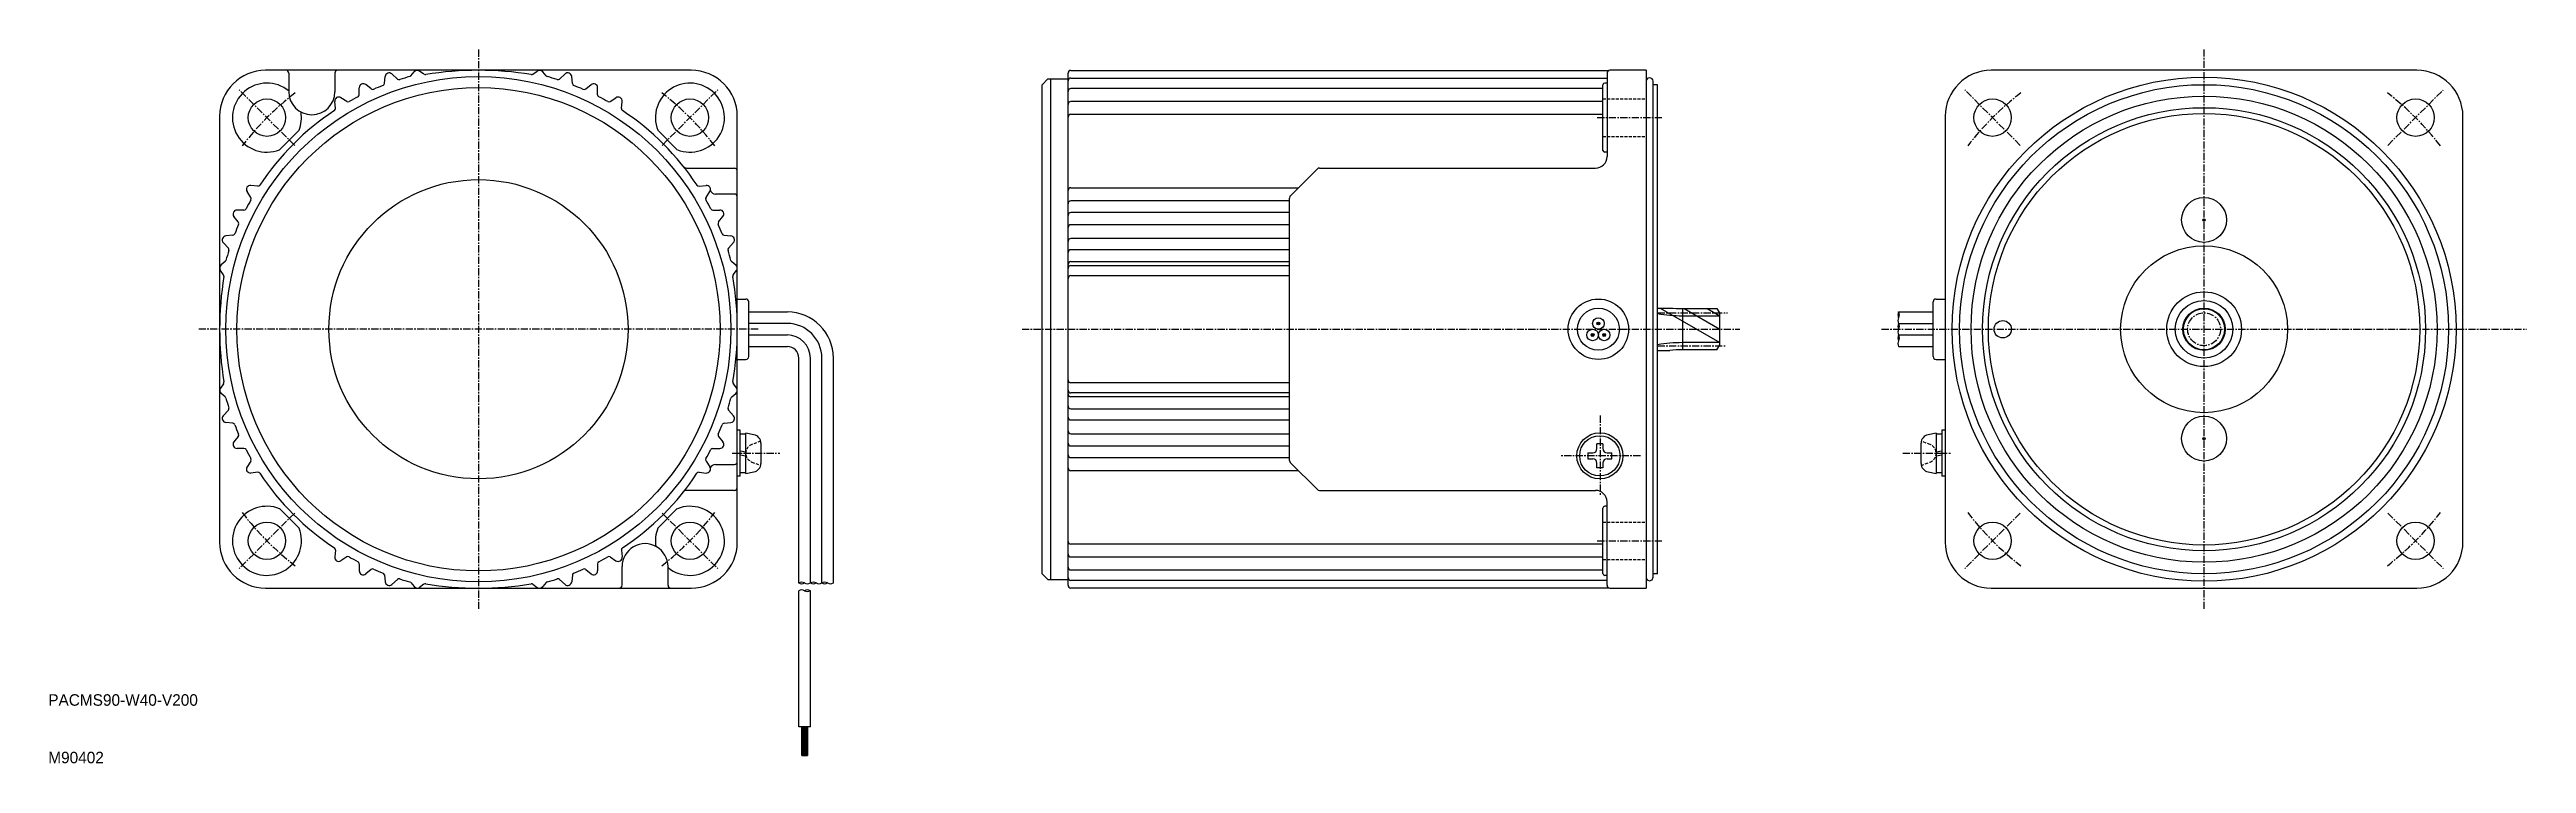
# Model space of a CAD drawing. Extents: x -116 to 315, y 162 to 286.
import ezdxf

# ---------------------------------------------------------------- set-up
doc = ezdxf.new("R2010")
doc.units = 0
doc.linetypes.add('CENTER', pattern=[2, 1.25, -0.25, 0.25, -0.25])
doc.linetypes.add('DASHED', pattern=[0.75, 0.5, -0.25])
doc.layers.get('0').update_dxf_attribs({"linetype": 'CONTINUOUS'})
doc.layers.add('CENTER', color=1, linetype='CENTER')

msp = doc.modelspace()

# ---------------------------------------------------------------- linework, layer by layer
at = {"color": 7, "linetype": 'CONTINUOUS'}
for p, q in [((-4.24, 282.73), (-78.24, 282.73)), ((-74.21, 282.23), (-74.21, 279)), ((-66.21, 282.23), (-66.21, 279)), ((-59.88, 279.48), (-60.82, 280.24)), ((-57.58, 280.43), (-57.46, 281.63)), ((-55.32, 281.21), (-56.3, 282.09)), ((-52.99, 281.76), (-52.41, 282.47)), ((-50.71, 282.05), (-51.47, 282.59)), ((-31.78, 282.05), (-31.02, 282.59)), ((-29.49, 281.76), (-30.07, 282.47)), ((-27.16, 281.21), (-26.19, 282.09)), ((-24.91, 280.43), (-25.02, 281.63)), ((-22.6, 279.48), (-21.67, 280.24)), ((57.76, 281.23), (56.76, 280.23)), ((56.76, 195.23), (56.76, 280.23)), ((57.76, 281.23), (61.26, 281.23)), ((58.26, 194.23), (58.26, 281.23)), ((61.26, 193.25), (61.26, 282.21)), ((61.76, 282.71), (155.32, 282.71)), ((61.76, 281.38), (154.96, 281.38)), ((154.26, 268.8), (154.26, 280.2)), ((154.96, 280.5), (154.56, 280.5)), ((154.96, 282.23), (154.96, 267.73)), ((161.76, 282.73), (155.46, 282.73)), ((161.76, 282.73), (161.76, 192.73)), ((162.96, 194.63), (162.96, 280.83)), ((163.76, 280.23), (162.96, 280.23)), ((163.76, 195.23), (163.76, 280.23)), ((295.76, 282.73), (221.76, 282.73)), ((-66.1, 276.1), (-66.23, 277.3)), ((-64.15, 277.3), (-65.15, 277.96)), ((-61.95, 278.49), (-61.96, 279.7)), ((-20.53, 278.49), (-20.52, 279.7)), ((-18.34, 277.3), (-17.33, 277.96)), ((-16.38, 276.1), (-16.25, 277.3)), ((154.26, 279.57), (61.76, 279.57)), ((154.26, 277.31), (61.76, 277.31)), ((-86.24, 274.73), (-86.24, 200.73)), ((-72.43, 272.31), (-75.82, 268.92)), ((-6.67, 268.92), (-10.06, 272.31)), ((3.76, 200.73), (3.76, 274.73)), ((61.76, 275.09), (154.26, 275.09)), ((213.76, 274.73), (213.76, 200.73)), ((303.76, 200.73), (303.76, 274.73)), ((154.96, 268.5), (154.56, 268.5)), ((-79.61, 262.59), (-80.81, 262.72)), ((-4.99, 265.73), (3.26, 265.73)), ((-2.87, 262.59), (-1.67, 262.72)), ((104.61, 265.59), (99.9, 260.88)), ((104.96, 265.73), (152.96, 265.73)), ((-82, 258.44), (-83.21, 258.45)), ((-80.81, 260.64), (-81.47, 261.64)), ((-1.67, 260.64), (-1.01, 261.64)), ((-0.48, 258.44), (0.72, 258.45)), ((3.26, 261.23), (-0.01, 261.23)), ((61.76, 262.32), (101.34, 262.32)), ((99.76, 260.04), (61.76, 260.04)), ((99.76, 214.94), (99.76, 260.53)), ((-83.94, 254.07), (-85.14, 253.95)), ((-82.99, 256.37), (-83.75, 257.31)), ((0.5, 256.37), (1.27, 257.31)), ((1.46, 254.07), (2.66, 253.95)), ((99.76, 258.02), (61.76, 258.02)), ((99.76, 255.9), (61.76, 255.9)), ((-84.72, 251.81), (-85.6, 252.79)), ((2.23, 251.81), (3.11, 252.79)), ((99.76, 253.5), (61.76, 253.5)), ((99.76, 251.55), (61.76, 251.55)), ((-85.56, 247.2), (-86.1, 247.96)), ((-85.27, 249.48), (-85.98, 248.9)), ((2.79, 249.48), (3.49, 248.9)), ((3.07, 247.2), (3.62, 247.96)), ((61.76, 249.48), (99.76, 249.48)), ((61.76, 248.81), (99.76, 248.81)), ((61.76, 247.05), (99.76, 247.05)), ((3.76, 242.98), (5.26, 242.98)), ((5.76, 232.98), (5.76, 242.48)), ((163.76, 241.41), (165.86, 241.41)), ((168.06, 241.31), (168.06, 234.16)), ((168.06, 241.31), (174.06, 241.31)), ((174.06, 241.31), (174.56, 240.44)), ((174.06, 241.31), (174.06, 241.31)), ((211.66, 232.98), (211.66, 242.48)), ((212.16, 242.98), (213.66, 242.98)), ((5.76, 240.73), (12.46, 240.73)), ((12.46, 238.73), (5.76, 238.73)), ((174.56, 235.03), (174.56, 240.44)), ((205.66, 240.73), (211.66, 240.73)), ((205.66, 238.73), (211.66, 238.73)), ((5.76, 236.73), (12.46, 236.73)), ((5.76, 234.73), (12.46, 234.73)), ((14.46, 193.63), (14.46, 232.73)), ((16.46, 193.63), (16.46, 232.73)), ((18.46, 193.63), (18.46, 232.73)), ((20.46, 193.63), (20.46, 232.73)), ((163.76, 234.06), (165.86, 234.06)), ((174.06, 234.16), (168.06, 234.16)), ((174.06, 234.16), (174.56, 235.03)), ((205.66, 236.73), (211.66, 236.73)), ((205.66, 234.73), (211.66, 234.73)), ((-85.56, 228.27), (-86.1, 227.51)), ((3.07, 228.27), (3.62, 227.51)), ((3.76, 232.48), (5.26, 232.48)), ((99.76, 228.41), (61.76, 228.41)), ((212.16, 232.48), (213.66, 232.48)), ((-85.27, 225.98), (-85.98, 226.56)), ((2.79, 225.98), (3.49, 226.56)), ((99.76, 226.65), (61.76, 226.65)), ((99.76, 225.98), (61.76, 225.98)), ((-84.72, 223.65), (-85.6, 222.68)), ((-83.94, 221.4), (-85.14, 221.51)), ((1.46, 221.4), (2.66, 221.51)), ((2.23, 223.65), (3.11, 222.68)), ((4.26, 220.17), (3.76, 220.17)), ((4.26, 212.17), (4.26, 220.17)), ((5.26, 212.67), (5.26, 219.67)), ((6.64, 219.4), (5.26, 219.67)), ((61.76, 223.91), (99.76, 223.91)), ((61.76, 221.96), (99.76, 221.96)), ((212.16, 219.67), (210.77, 219.4)), ((212.16, 219.67), (212.16, 212.67)), ((213.66, 220.17), (213.16, 220.17)), ((213.16, 220.17), (213.16, 212.17)), ((-82.99, 219.09), (-83.75, 218.16)), ((-82, 217.02), (-83.21, 217.01)), ((-0.48, 217.02), (0.72, 217.01)), ((0.5, 219.09), (1.27, 218.16)), ((4.26, 219.55), (5.26, 219.55)), ((4.26, 215.71), (4.26, 219.49)), ((4.26, 216.62), (5.26, 216.43)), ((4.26, 215.91), (5.26, 215.72)), ((7.86, 217.93), (7.86, 214.41)), ((61.76, 219.57), (99.76, 219.57)), ((61.76, 217.44), (99.76, 217.44)), ((61.76, 215.42), (99.76, 215.42)), ((151.62, 216.23), (151.62, 215.23)), ((151.62, 216.23), (152.47, 216.23)), ((153.22, 216.98), (153.22, 217.83)), ((154.22, 217.83), (153.22, 217.83)), ((154.22, 217.83), (154.22, 216.98)), ((154.97, 216.23), (155.82, 216.23)), ((155.82, 215.23), (155.82, 216.23)), ((209.56, 214.41), (209.56, 217.93)), ((212.16, 219.55), (213.16, 219.55)), ((212.16, 216.43), (213.16, 216.62)), ((212.16, 215.72), (213.16, 215.91)), ((213.16, 219.49), (213.16, 215.71)), ((-80.81, 214.83), (-81.47, 213.82)), ((-79.61, 212.87), (-80.81, 212.74)), ((-2.87, 212.87), (-1.67, 212.74)), ((-1.67, 214.83), (-1.01, 213.82)), ((-0.01, 214.23), (3.26, 214.23)), ((4.26, 212.17), (3.76, 212.17)), ((5.26, 212.8), (4.26, 212.8)), ((5.26, 212.67), (6.64, 212.94)), ((101.34, 213.15), (61.76, 213.15)), ((99.9, 214.59), (104.61, 209.88)), ((151.62, 215.23), (152.47, 215.23)), ((153.22, 213.63), (153.22, 214.48)), ((154.22, 213.63), (153.22, 213.63)), ((154.22, 214.48), (154.22, 213.63)), ((154.97, 215.23), (155.82, 215.23)), ((210.77, 212.94), (212.16, 212.67)), ((213.16, 212.8), (212.16, 212.8)), ((213.66, 212.17), (213.16, 212.17)), ((3.26, 209.73), (-4.99, 209.73)), ((104.96, 209.73), (152.96, 209.73)), ((154.96, 206.96), (154.56, 206.96)), ((154.96, 193.23), (154.96, 207.73)), ((-72.43, 203.16), (-75.82, 206.55)), ((-10.06, 203.16), (-6.67, 206.55)), ((154.26, 195.26), (154.26, 206.66)), ((-66.1, 199.36), (-66.23, 198.16)), ((-64.15, 198.16), (-65.15, 197.5)), ((-18.34, 198.16), (-17.33, 197.5)), ((-16.38, 199.36), (-16.25, 198.16)), ((154.26, 200.37), (61.76, 200.37)), ((61.76, 198.15), (154.26, 198.15)), ((-61.95, 196.97), (-61.96, 195.77)), ((-59.88, 195.99), (-60.82, 195.22)), ((-57.58, 195.03), (-57.46, 193.83)), ((-55.32, 194.26), (-56.3, 193.38)), ((-27.16, 194.26), (-26.19, 193.38)), ((-24.91, 195.03), (-25.02, 193.83)), ((-22.6, 195.99), (-21.67, 195.22)), ((-20.53, 196.97), (-20.52, 195.77)), ((-16.28, 193.23), (-16.28, 196.47)), ((-8.28, 193.23), (-8.28, 196.46)), ((56.76, 195.23), (57.76, 194.23)), ((57.76, 194.23), (61.26, 194.23)), ((61.76, 195.9), (154.26, 195.9)), ((154.96, 194.09), (61.76, 194.09)), ((154.96, 194.96), (154.56, 194.96)), ((163.76, 195.23), (162.96, 195.23)), ((-78.24, 192.73), (-4.24, 192.73)), ((-52.99, 193.7), (-52.41, 193)), ((-50.71, 193.42), (-51.47, 192.87)), ((-31.78, 193.42), (-31.02, 192.87)), ((-29.49, 193.7), (-30.07, 193)), ((14.46, 168.63), (14.46, 192.29)), ((16.46, 168.63), (16.46, 192.29)), ((155.32, 192.75), (61.76, 192.75)), ((155.46, 192.73), (161.76, 192.73)), ((221.76, 192.73), (295.76, 192.73)), ((16.46, 168.63), (14.46, 168.63)), ((14.96, 163.63), (14.96, 168.63)), ((14.96, 168.54), (15.05, 168.63)), ((14.96, 168.4), (15.19, 168.63)), ((14.96, 168.26), (15.33, 168.63)), ((14.96, 168.12), (15.47, 168.63)), ((14.96, 167.98), (15.61, 168.63)), ((14.96, 167.84), (15.75, 168.63)), ((14.96, 167.69), (15.9, 168.63)), ((14.96, 167.55), (15.96, 168.55)), ((14.96, 167.41), (15.96, 168.41)), ((14.96, 167.27), (15.96, 168.27)), ((14.96, 167.13), (15.96, 168.13)), ((14.96, 166.99), (15.96, 167.99)), ((15.96, 168.63), (15.96, 163.63)), ((14.96, 166.85), (15.96, 167.85)), ((14.96, 166.7), (15.96, 167.7)), ((14.96, 166.56), (15.96, 167.56)), ((14.96, 166.42), (15.96, 167.42)), ((14.96, 166.28), (15.96, 167.28)), ((14.96, 166.14), (15.96, 167.14)), ((14.96, 166), (15.96, 167)), ((14.96, 165.86), (15.96, 166.86)), ((14.96, 165.71), (15.96, 166.71)), ((14.96, 165.57), (15.96, 166.57)), ((14.96, 165.43), (15.96, 166.43)), ((14.96, 165.29), (15.96, 166.29)), ((14.96, 165.15), (15.96, 166.15)), ((14.96, 165.01), (15.96, 166.01)), ((14.96, 164.87), (15.96, 165.87)), ((14.96, 164.72), (15.96, 165.72)), ((14.96, 164.58), (15.96, 165.58)), ((14.96, 164.44), (15.96, 165.44)), ((14.96, 164.3), (15.96, 165.3)), ((14.96, 164.16), (15.96, 165.16)), ((14.96, 164.02), (15.96, 165.02)), ((14.96, 163.88), (15.96, 164.88)), ((14.96, 163.73), (15.96, 164.73)), ((15, 163.63), (15.96, 164.59)), ((15.14, 163.63), (15.96, 164.45)), ((15.28, 163.63), (15.96, 164.31)), ((15.42, 163.63), (15.96, 164.17)), ((15.56, 163.63), (15.96, 164.03)), ((15.7, 163.63), (15.96, 163.89)), ((15.85, 163.63), (15.96, 163.74)), ((14.96, 163.63), (15.96, 163.63))]:
    msp.add_line(p, q, dxfattribs=at)
at = {"color": 3, "linetype": 'DASHED'}
for p, q in [((154.26, 277.75), (161.76, 277.75)), ((154.26, 271.25), (161.76, 271.25)), ((7.82, 218.27), (6.29, 217.69)), ((211.12, 217.69), (209.6, 218.27)), ((6.29, 214.65), (7.82, 214.07)), ((209.6, 214.07), (211.12, 214.65)), ((154.26, 204.21), (161.76, 204.21)), ((154.26, 197.71), (161.76, 197.71))]:
    msp.add_line(p, q, dxfattribs=at)
at = {"color": 3, "linetype": 'CONTINUOUS'}
for p, q in [((164.19, 241.41), (174.56, 235.42)), ((168.37, 241.31), (174.56, 237.73)), ((172.37, 241.31), (174.56, 240.04)), ((168.06, 240.07), (174.56, 240.07)), ((174.56, 235.4), (168.06, 235.4))]:
    msp.add_line(p, q, dxfattribs=at)
at = {"color": 7, "linetype": 'CONTINUOUS'}
for centre, radius in [((-41.24, 237.73), 43.9), ((258.76, 237.73), 43.8), ((258.76, 237.73), 42.5), ((-41.24, 237.73), 42), ((-78.01, 274.5), 3.25), ((-4.47, 274.5), 3.25), ((258.76, 237.73), 40.5), ((221.99, 274.5), 3.25), ((258.76, 237.73), 38.5), ((295.53, 274.5), 3.25), ((258.76, 237.73), 37.5), ((-41.24, 237.73), 26), ((258.76, 256.73), 3.9), ((258.76, 256.73), 0.2), ((258.76, 237.73), 14.5), ((153.46, 237.73), 5.25), ((153.46, 237.73), 3.65), ((258.76, 237.73), 6.5), ((258.76, 237.73), 5), ((258.76, 237.73), 3.68), ((258.76, 237.73), 3.57), ((152.46, 236.73), 1), ((152.46, 236.73), 0.25), ((152.46, 236.73), 0.2), ((152.46, 236.73), 0.15), ((153.46, 238.73), 1), ((153.46, 238.73), 0.25), ((153.46, 238.73), 0.2), ((153.46, 238.73), 0.15), ((153.46, 238.73), 0.1), ((154.46, 236.73), 1), ((154.46, 236.73), 0.25), ((154.46, 236.73), 0.2), ((154.46, 236.73), 0.15), ((223.76, 237.73), 1.5), ((152.46, 236.73), 0.1), ((154.46, 236.73), 0.1), ((153.72, 215.73), 4), ((258.76, 218.73), 3.9), ((153.72, 215.73), 3.5), ((258.76, 218.73), 0.2), ((-78.01, 200.96), 3.25), ((-4.47, 200.96), 3.25), ((221.99, 200.96), 3.25), ((295.53, 200.96), 3.25)]:
    msp.add_circle(centre, radius, dxfattribs=at)
for centre, radius, start, end in [((-78.24, 274.73), 8, 90, 180), ((-78.01, 274.5), 6, 50.6551, 291.4463), ((-74.71, 282.23), 0.5, 0, 90), ((-65.71, 282.23), 0.5, 90, 180), ((-61.26, 279.7), 0.7, 50.6231, 180.3765), ((-41.24, 237.73), 45.5, 111.3827, 113.6179), ((-57.98, 280.47), 0.4, 291.3892, 354.3906), ((-56.76, 281.57), 0.7, 48.0225, 174.3839), ((-55.05, 281.51), 0.4, 228.0202, 287.5198), ((-41.24, 237.73), 45.5, 105.2341, 107.5113), ((-53.3, 282.02), 0.4, 285.235, 320.4072), ((-51.87, 282.02), 0.7, 54.448, 140.4082), ((-50.47, 282.37), 0.4, 234.4507, 279.4246), ((-41.24, 226.73), 56, 90.0003, 99.4221), ((-41.24, 226.73), 56, 80.5777, 89.9995), ((-32.01, 282.37), 0.4, 260.5754, 305.546), ((-30.61, 282.02), 0.7, 39.6033, 125.5472), ((-29.18, 282.02), 0.4, 219.5928, 254.765), ((-41.24, 237.73), 45.5, 72.4887, 74.7658), ((-27.43, 281.51), 0.4, 252.4845, 311.9798), ((-25.72, 281.57), 0.7, 5.6243, 131.9775), ((-24.51, 280.47), 0.4, 185.5951, 248.6056), ((-41.24, 237.73), 45.5, 66.3821, 68.6172), ((-21.22, 279.7), 0.7, 359.6153, 129.3769), ((-4.47, 274.5), 6, 248.5579, 201.4421), ((-4.24, 274.73), 8, 0, 90), ((61.76, 282.21), 0.5, 90, 180), ((61.76, 280.88), 0.5, 90, 179.9885), ((154.56, 280.2), 0.3, 90, 180), ((155.46, 282.23), 0.5, 90, 180), ((162.36, 280.83), 0.6, 0, 180), ((221.76, 274.73), 8, 90, 180), ((295.76, 274.73), 8, 0, 90), ((-41.24, 237.73), 45.5, 123.3816, 146.6222), ((-70.21, 279), 4, 180, 359.9986), ((-66.5, 276.06), 0.4, 303.382, 6.3806), ((-65.54, 277.38), 0.7, 56.6141, 186.3818), ((-63.93, 277.64), 0.4, 236.6158, 299.6152), ((-41.24, 237.73), 45.5, 117.3827, 119.6182), ((-62.35, 278.49), 0.4, 297.4043, 0.4011), ((-59.63, 279.79), 0.4, 230.6199, 293.6236), ((-22.85, 279.79), 0.4, 246.3895, 309.4003), ((-20.13, 278.49), 0.4, 179.5989, 242.6023), ((-41.24, 237.73), 45.5, 60.3818, 62.6172), ((-18.56, 277.64), 0.4, 240.3653, 303.3842), ((-16.95, 277.38), 0.7, 353.6191, 123.3745), ((-15.99, 276.06), 0.4, 173.6194, 236.6178), ((-41.24, 237.73), 45.5, 33.3785, 56.6178), ((61.76, 279.07), 0.5, 90, 180), ((61.76, 276.81), 0.5, 90, 180), ((-78.01, 274.5), 6, 338.5554, 9.2873), ((61.76, 274.59), 0.5, 90.0115, 180), ((152.96, 267.73), 2, 270, 0), ((154.56, 268.8), 0.3, 180, 270), ((-80.89, 262.03), 0.7, 83.6182, 213.3859), ((-79.57, 262.99), 0.4, 263.6124, 326.6039), ((-4.99, 266.73), 1, 218.5775, 269.9943), ((-2.92, 262.99), 0.4, 213.392, 276.4019), ((-1.59, 262.03), 0.7, 326.6141, 96.3818), ((3.26, 265.23), 0.5, 0, 90), ((104.96, 265.23), 0.5, 90, 135), ((-83.21, 257.75), 0.7, 89.6235, 219.3769), ((-82, 258.84), 0.4, 269.5989, 332.5957), ((-41.24, 237.73), 45.5, 150.3823, 152.6176), ((-81.14, 260.42), 0.4, 330.3777, 33.3842), ((-1.34, 260.42), 0.4, 146.6158, 209.6223), ((-41.24, 237.73), 45.5, 27.3823, 29.6175), ((-0.01, 262.23), 1, 203.6148, 270), ((-0.48, 258.84), 0.4, 207.3977, 270.4011), ((0.73, 257.75), 0.7, 320.6231, 90.3847), ((3.26, 260.73), 0.5, 0, 90), ((61.76, 261.82), 0.5, 90, 180), ((61.76, 259.54), 0.5, 90, 180), ((100.26, 260.53), 0.5, 135, 180), ((-83.98, 254.47), 0.4, 275.5951, 338.6056), ((-41.24, 237.73), 45.5, 156.3825, 158.6176), ((-83.3, 256.12), 0.4, 336.3895, 39.3912), ((0.81, 256.12), 0.4, 140.6108, 203.6236), ((-41.24, 237.73), 45.5, 21.3822, 23.6173), ((1.5, 254.47), 0.4, 201.3892, 264.3906), ((61.76, 257.52), 0.5, 90, 180), ((61.76, 255.4), 0.5, 90, 180), ((-85.08, 253.25), 0.7, 95.6161, 221.983), ((-41.24, 237.73), 45.5, 162.4891, 164.7664), ((-85.02, 251.54), 0.4, 342.4982, 41.9904), ((2.53, 251.54), 0.4, 138.0096, 197.5062), ((-41.24, 237.73), 45.5, 15.2335, 17.5108), ((2.59, 253.25), 0.7, 318.0225, 84.3839), ((61.76, 253), 0.5, 90, 180), ((61.76, 251.05), 0.5, 90, 180), ((-30.24, 237.73), 56, 170.5782, 180), ((-85.53, 248.36), 0.7, 129.5981, 215.552), ((-85.88, 246.96), 0.4, 350.5754, 35.546), ((-85.53, 249.79), 0.4, 309.5947, 344.7687), ((3.05, 249.79), 0.4, 195.235, 230.4163), ((3.4, 246.96), 0.4, 144.454, 189.4246), ((-52.24, 237.73), 56, 359.9999, 9.4217), ((3.05, 248.36), 0.7, 324.4528, 50.4019), ((61.76, 248.98), 0.5, 90, 180), ((61.76, 248.31), 0.5, 90, 180), ((61.76, 246.55), 0.5, 90, 180), ((5.26, 242.48), 0.5, 0, 90), ((168.06, 265.07), 23.76, 264.6894, 270), ((212.16, 242.48), 0.5, 90, 180), ((-30.24, 237.73), 56, 180, 189.4218), ((-52.24, 237.73), 56, 350.5783, 0.0001), ((12.46, 232.73), 8, 0, 90), ((12.46, 232.73), 6, 0, 90), ((206.52, 240.23), 1, 150, 210), ((206.52, 239.23), 1, 150, 210), ((206.52, 238.23), 1, 150, 210), ((206.52, 237.23), 1, 150, 210), ((204.79, 240.23), 1, 330, 30), ((204.79, 238.23), 1, 330, 30), ((5.26, 232.98), 0.5, 270, 0), ((12.46, 232.73), 4, 0, 90), ((12.46, 232.73), 2, 0, 90), ((168.06, 210.4), 23.76, 90, 95.3106), ((206.52, 236.23), 1, 150, 210), ((206.52, 235.23), 1, 150, 210), ((204.79, 236.23), 1, 330, 30), ((212.16, 232.98), 0.5, 180, 270), ((-85.88, 228.5), 0.4, 324.4423, 9.4105), ((3.4, 228.5), 0.4, 170.5895, 215.5577), ((61.76, 228.91), 0.5, 180, 270), ((-85.53, 227.1), 0.7, 144.448, 230.4019), ((-85.53, 225.67), 0.4, 15.2313, 50.3962), ((-41.24, 237.73), 45.5, 195.2337, 197.5108), ((-85.02, 223.92), 0.4, 318.0096, 17.5155), ((2.53, 223.92), 0.4, 162.4802, 221.9904), ((-41.24, 237.73), 45.5, 342.4892, 344.7665), ((3.05, 225.67), 0.4, 129.5837, 164.7512), ((3.05, 227.1), 0.7, 309.5981, 35.5472), ((61.76, 227.15), 0.5, 180, 270), ((61.76, 226.48), 0.5, 180, 270), ((61.76, 224.41), 0.5, 180, 270), ((-85.08, 222.21), 0.7, 138.017, 264.3847), ((-83.98, 221), 0.4, 21.3944, 84.4049), ((-41.24, 237.73), 45.5, 201.3823, 203.6175), ((-41.24, 237.73), 45.5, 336.3826, 338.6177), ((1.5, 221), 0.4, 95.6094, 158.6108), ((2.59, 222.21), 0.7, 275.6161, 41.9775), ((61.76, 222.46), 0.5, 180, 270), ((61.76, 220.07), 0.5, 180, 270), ((-83.21, 217.71), 0.7, 140.6231, 270.3765), ((-83.3, 219.34), 0.4, 320.6199, 23.6236), ((-82, 216.62), 0.4, 27.3916, 90.4011), ((-41.24, 237.73), 45.5, 207.3823, 209.6176), ((-41.24, 237.73), 45.5, 330.3824, 332.6177), ((-0.48, 216.62), 0.4, 89.5989, 152.6023), ((0.81, 219.34), 0.4, 156.3895, 219.4003), ((0.73, 217.71), 0.7, 269.6153, 39.3769), ((6.36, 217.93), 1.5, 0, 79.1137), ((61.76, 217.94), 0.5, 180, 270), ((61.76, 215.92), 0.5, 180, 270), ((152.47, 216.98), 0.75, 270, 0), ((154.97, 216.98), 0.75, 180, 270), ((211.06, 217.93), 1.5, 100.8863, 180), ((-80.89, 213.44), 0.7, 146.621, 276.3809), ((-81.14, 215.05), 0.4, 326.6158, 29.6223), ((-79.57, 212.48), 0.4, 33.3842, 96.3876), ((-41.24, 237.73), 45.5, 213.3808, 236.618), ((-41.24, 237.73), 45.5, 303.3822, 326.6209), ((-2.92, 212.48), 0.4, 83.5981, 146.596), ((-1.34, 215.05), 0.4, 150.3777, 213.3842), ((-1.59, 213.44), 0.7, 263.6182, 33.3859), ((-0.01, 213.23), 1, 90, 156.3846), ((3.26, 214.73), 0.5, 270, 0), ((6.36, 214.41), 1.5, 280.8867, 0), ((61.76, 213.65), 0.5, 180, 270), ((100.26, 214.94), 0.5, 180, 225), ((152.47, 214.48), 0.75, 0, 90), ((154.97, 214.48), 0.75, 90, 180), ((211.06, 214.41), 1.5, 180, 259.1133), ((-78.01, 200.96), 6, 68.5554, 21.4446), ((-4.47, 200.96), 6, 230.6545, 111.4396), ((-4.99, 208.73), 1, 90.0057, 141.4225), ((3.26, 210.23), 0.5, 270, 0), ((104.96, 210.23), 0.5, 225, 270), ((152.96, 207.73), 2, 0, 90), ((154.56, 206.66), 0.3, 90, 180), ((-4.47, 200.96), 6, 158.5587, 189.2863), ((-78.24, 200.73), 8, 180, 270), ((-66.5, 199.4), 0.4, 0, 56.618), ((-65.54, 198.08), 0.7, 173.6101, 303.3859), ((-66.5, 199.4), 0.4, 353.6189, 0), ((-63.93, 197.83), 0.4, 60.3777, 123.3842), ((-41.24, 237.73), 45.5, 240.382, 242.6173), ((-41.24, 237.73), 45.5, 297.3828, 299.6182), ((-18.56, 197.83), 0.4, 56.6158, 119.6277), ((-16.95, 198.08), 0.7, 236.621, 6.3809), ((-15.99, 199.4), 0.4, 123.3822, 186.3806), ((-12.28, 196.47), 4, 359.9986, 180), ((-4.24, 200.73), 8, 270, 0), ((61.76, 200.87), 0.5, 180, 269.9885), ((61.76, 198.65), 0.5, 180, 270), ((221.76, 200.73), 8, 180, 270), ((295.76, 200.73), 8, 270, 0), ((-62.35, 196.97), 0.4, 359.5989, 62.5957), ((-61.26, 195.76), 0.7, 179.6153, 309.3769), ((-59.63, 195.68), 0.4, 66.3706, 129.3892), ((-41.24, 237.73), 45.5, 246.3822, 248.6173), ((-57.98, 194.99), 0.4, 5.5951, 68.6056), ((-56.76, 193.9), 0.7, 185.6161, 311.983), ((-55.05, 193.96), 0.4, 72.4845, 131.9798), ((-41.24, 237.73), 45.5, 252.4887, 254.766), ((-53.3, 193.44), 0.4, 39.5928, 74.765), ((-29.18, 193.44), 0.4, 105.2313, 140.3962), ((-41.24, 237.73), 45.5, 285.2342, 287.5113), ((-27.43, 193.96), 0.4, 48.0298, 107.5155), ((-25.72, 193.9), 0.7, 228.0225, 354.3839), ((-24.51, 194.99), 0.4, 111.3892, 174.3906), ((-41.24, 237.73), 45.5, 291.3828, 293.6179), ((-22.85, 195.68), 0.4, 50.6088, 113.6105), ((-21.22, 195.76), 0.7, 230.6179, 0.3847), ((-20.13, 196.97), 0.4, 117.4043, 180.4011), ((61.76, 196.4), 0.5, 180, 270), ((61.76, 194.59), 0.5, 180.0115, 270), ((154.56, 195.26), 0.3, 180, 270), ((162.36, 194.63), 0.6, 179.9905, 0), ((-51.87, 193.44), 0.7, 219.5981, 305.5472), ((-50.47, 193.09), 0.4, 80.5754, 125.5577), ((-41.24, 248.73), 56, 260.5779, 269.9997), ((-41.24, 248.73), 56, 270.0004, 279.4222), ((-32.01, 193.09), 0.4, 54.454, 99.4246), ((-30.61, 193.44), 0.7, 234.448, 320.3967), ((-16.78, 193.23), 0.5, 270, 0), ((-7.78, 193.23), 0.5, 180, 270), ((14.96, 192.77), 1, 60, 120), ((14.96, 194.5), 1, 240, 300), ((14.96, 191.43), 1, 60, 120), ((15.96, 194.5), 1, 240, 300), ((15.96, 191.43), 1, 60, 120), ((15.96, 193.16), 1, 240, 300), ((16.96, 192.77), 1, 60, 120), ((16.96, 194.5), 1, 240, 300), ((17.96, 194.5), 1, 240, 300), ((18.96, 192.77), 1, 60, 120), ((18.96, 194.5), 1, 240, 300), ((19.96, 194.5), 1, 240, 300), ((61.76, 193.25), 0.5, 180, 270), ((155.46, 193.23), 0.5, 180, 270)]:
    msp.add_arc(centre, radius, start, end, dxfattribs=at)
at = {"color": 3, "linetype": 'CONTINUOUS'}
for centre, start, end in [((168.06, 265.07), 260.0959, 270), ((168.06, 210.4), 90, 99.9041)]:
    msp.add_arc(centre, 25, start, end, dxfattribs=at)
at = {"color": 3, "linetype": 'DASHED'}
for centre, start, end in [((6.87, 216.17), 110.8396, 249.1588), ((210.55, 216.17), 290.8412, 69.1604)]:
    msp.add_arc(centre, 1.63, start, end, dxfattribs=at)
at = {"layer": 'CENTER', "color": 1, "linetype": 'CENTER'}
for p, q in [((-41.24, 286.33), (-41.24, 189.13)), ((258.76, 189.13), (258.76, 286.33)), ((-73.19, 269.68), (-82.84, 279.33)), ((-9.3, 269.68), (0.35, 279.33)), ((226.81, 269.68), (217.16, 279.33)), ((290.7, 269.68), (300.35, 279.33)), ((153.26, 274.5), (164.76, 274.5)), ((7.36, 237.73), (-89.84, 237.73)), ((53.26, 237.73), (178.06, 237.73)), ((163.76, 240.59), (175.89, 240.59)), ((202.71, 237.73), (314.81, 237.73)), ((163.76, 234.87), (175.66, 234.87)), ((153.76, 222.73), (153.76, 208.73)), ((2.85, 216.17), (11.14, 216.17)), ((160.76, 215.73), (146.76, 215.73)), ((206.37, 216.17), (214.67, 216.17)), ((-73.19, 205.79), (-82.84, 196.14)), ((-9.3, 205.79), (0.35, 196.14)), ((226.81, 205.79), (217.16, 196.14)), ((290.7, 205.79), (300.35, 196.14)), ((153.26, 200.96), (164.76, 200.96))]:
    msp.add_line(p, q, dxfattribs=at)
msp.add_circle((258.76, 237.73), 2.86, dxfattribs=at)
for centre, start, end in [((-41.24, 237.73), 127.7963, 142.2037), ((-41.24, 237.73), 37.7963, 52.2037), ((258.76, 237.73), 127.7963, 142.2037), ((258.76, 237.73), 37.7963, 52.2037), ((-41.24, 237.73), 217.7963, 232.2037), ((-41.24, 237.73), 307.7963, 322.2037), ((258.76, 237.73), 217.7963, 232.2037), ((258.76, 237.73), 307.7963, 322.2037)]:
    msp.add_arc(centre, 52, start, end, dxfattribs=at)

# ---------------------------------------------------------------- texts
at = {"color": 7, "linetype": 'CONTINUOUS'}
for s, p in [('PACMS90-W40-V200', (-116.03, 172.3)), ('M90402', (-116.03, 162.3))]:
    msp.add_text(s, height=2, dxfattribs=at).set_placement(p)

doc.saveas('drawing.dxf')
